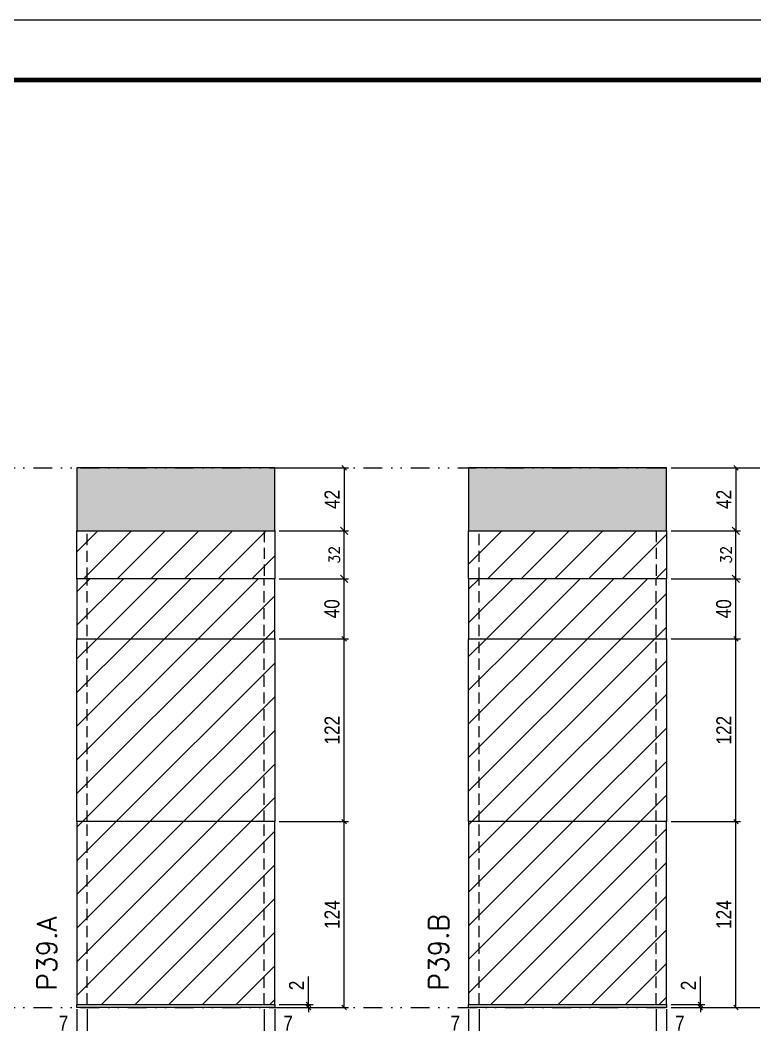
# Model space of a CAD drawing. Extents: x 2949 to 9203, y -16089 to 12527.
# Drawn here: x 5068 to 5558, y -778 to -108 of the extents above; entities that cross this region are included whole.
import ezdxf

# ---------------------------------------------------------------- set-up
doc = ezdxf.new("R2010")
doc.units = 0
for name, pattern in [('DASHED', [0.75, 0.5, -0.25]), ('DIVIDE2', [0.625, 0.25, -0.125, 0, -0.125, 0, -0.125]), ('HIDDEN', [0.375, 0.25, -0.125])]:
    doc.linetypes.add(name, pattern=pattern)
for name, color, linetype in [('COTA', 241, 'Continuous'), ('FUNDOS', 1, 'Continuous'), ('Nível', 160, 'Continuous'), ('Painéis', 200, 'Continuous'), ('Sarrafo de Pressão', 42, 'HIDDEN')]:
    doc.layers.add(name, color=color, linetype=linetype)
for name, color, linetype, lineweight in [('Folhas', 255, 'Continuous', 9), ('Hachura', 251, 'Continuous', 9), ('SARRAFO DE PRESSAO', 251, 'DASHED', 9), ('Texto Seção', 7, 'Continuous', 15)]:
    doc.layers.add(name, color=color, linetype=linetype, lineweight=lineweight)
doc.styles.add('COTA TECNICA', font='techl___.ttf', dxfattribs={"height": 10})
doc.styles.add('COTA TECNICA-50', font='techl___.ttf', dxfattribs={"height": 10})
doc.styles.add('REGUA-120', font='ROMANS.shx', dxfattribs={"height": 15})
doc.styles.add('ROMANS', font='romans.shx')
doc.dimstyles.new('COTA PAINEL-50', dxfattribs={"dimtxt": 10, "dimasz": 3, "dimexe": 3, "dimexo": 3, "dimgap": 3, "dimtad": 1, "dimdec": 1, "dimzin": 12, "dimdsep": 46, "dimtxsty": 'COTA TECNICA-50', "dimblk1": 'OBLIQUE', "dimblk2": 'OBLIQUE', "dimsah": 1, "dimcen": 0.9, "dimclrd": 4, "dimclre": 4, "dimclrt": 240, "dimadec": 1, "dimazin": 3, "dimtfac": 1, "dimtdec": 1, "dimtmove": 0, "dimatfit": 3, "dimfxl": 1, "dimtolj": 1, "dimtzin": 12, "dimarcsym": 0})
doc.dimstyles.new('Cota Paínel', dxfattribs={"dimtxt": 7, "dimasz": 5, "dimexe": 3, "dimexo": 3, "dimgap": 3, "dimtad": 1, "dimdec": 1, "dimzin": 12, "dimdsep": 46, "dimtxsty": 'ROMANS', "dimblk": 'ARCHTICK', "dimcen": 0, "dimclrd": 4, "dimclre": 4, "dimclrt": 1, "dimadec": 1, "dimazin": 3, "dimtfac": 1, "dimtdec": 1, "dimtmove": 0, "dimatfit": 3, "dimldrblk": 'OBLIQUE', "dimfxl": 1, "dimtolj": 1, "dimtzin": 12, "dimarcsym": 0})
doc.dimstyles.new('PAINEL', dxfattribs={"dimtxt": 10, "dimasz": 3, "dimexe": 3, "dimexo": 3, "dimgap": 3, "dimtad": 1, "dimdec": 1, "dimzin": 12, "dimdsep": 46, "dimtxsty": 'COTA TECNICA', "dimblk1": 'OBLIQUE', "dimblk2": 'OBLIQUE', "dimsah": 1, "dimcen": 0.9, "dimclrd": 4, "dimclre": 4, "dimclrt": 240, "dimadec": 1, "dimazin": 3, "dimtfac": 1, "dimtdec": 1, "dimtmove": 0, "dimatfit": 3, "dimfxl": 1, "dimtolj": 1, "dimtzin": 12, "dimarcsym": 0})
pattern_1 = [(45, (-127698.372, -33050.646), (-11.2253202, 11.2253202), [])]
pattern_2 = [(45, (-127753.025, -33050.646), (-11.2253202, 11.2253202), [])]

# ---------------------------------------------------------------- blocks, each defined once
blk = doc.blocks.new('9999999999')
at = {"layer": 'Folhas'}
blk.add_lwpolyline([(98138.98, 34190.21), (99623.98, 34190.21), (99623.98, 35240.21), (98138.98, 35240.21)], close=True, dxfattribs=at)
at = {"layer": 'Folhas', "color": 30, "const_width": 3}
blk.add_lwpolyline([(98213.98, 34230.21), (99583.98, 34230.21), (99583.98, 35200.21), (98213.98, 35200.21)], close=True, dxfattribs=at)
blk = doc.blocks.new('_Oblique')
at = {"color": 0, "linetype": 'ByBlock', "lineweight": -2}
blk.add_line((-0.5, -0.5), (0.5, 0.5), dxfattribs=at)
blk = doc.blocks.new('*D1596')
at = {"layer": 'COTA', "color": 4, "lineweight": -2, "transparency": 16777216}
for p, q in [((5105.49, -767.31), (5105.49, -821.48)), ((5237.49, -767.31), (5237.49, -821.48)), ((5105.49, -818.48), (5237.49, -818.48))]:
    blk.add_line(p, q, dxfattribs=at)
at = {"layer": 'Defpoints', "color": 0, "transparency": 16777216}
for p in [(5105.49, -764.31), (5237.49, -764.31), (5237.49, -818.48)]:
    blk.add_point(p, dxfattribs=at)
at = {"layer": 'COTA', "color": 4, "lineweight": -2, "transparency": 16777216, "xscale": 3, "yscale": 3, "zscale": 3, "rotation": 180}
blk.add_blockref('_Oblique', (5105.49, -818.48), dxfattribs=at)
at = {"layer": 'COTA', "color": 4, "lineweight": -2, "transparency": 16777216, "xscale": 3, "yscale": 3, "zscale": 3}
blk.add_blockref('_Oblique', (5237.49, -818.48), dxfattribs=at)
at = {"layer": 'COTA', "color": 240, "transparency": 16777216, "insert": (5171.49, -810.26), "char_height": 10, "attachment_point": 5, "style": 'COTA TECNICA'}
blk.add_mtext('\\A1;132', dxfattribs=at)
blk = doc.blocks.new('*D1597')
at = {"layer": 'COTA', "color": 4, "lineweight": -2, "transparency": 16777216}
for p, q in [((5240.49, -642.31), (5286.73, -642.31)), ((5283.73, -766.31), (5283.73, -642.31)), ((5240.49, -766.31), (5286.73, -766.31))]:
    blk.add_line(p, q, dxfattribs=at)
at = {"layer": 'Defpoints', "color": 0, "transparency": 16777216}
for p in [(5237.49, -642.31), (5283.73, -642.31), (5237.49, -766.31)]:
    blk.add_point(p, dxfattribs=at)
at = {"layer": 'COTA', "color": 4, "lineweight": -2, "transparency": 16777216, "xscale": 3, "yscale": 3, "zscale": 3}
for p, rotation in [((5283.73, -642.31), 90), ((5283.73, -766.31), 270)]:
    blk.add_blockref('_Oblique', p, dxfattribs=dict(at, rotation=rotation))
at = {"layer": 'COTA', "color": 240, "transparency": 16777216, "insert": (5275.65, -704.31), "char_height": 10, "attachment_point": 5, "rotation": 90, "style": 'COTA TECNICA-50'}
blk.add_mtext('\\A1;124', dxfattribs=at)
blk = doc.blocks.new('*D1598')
at = {"layer": 'COTA', "color": 4, "lineweight": -2, "transparency": 16777216}
for p, q in [((5260.01, -764.31), (5260.01, -745.51)), ((5240.49, -764.31), (5263.01, -764.31)), ((5240.49, -766.31), (5263.01, -766.31)), ((5260.01, -766.31), (5260.01, -764.31)), ((5260.01, -766.31), (5260.01, -769.31))]:
    blk.add_line(p, q, dxfattribs=at)
at = {"layer": 'Defpoints', "color": 0, "transparency": 16777216}
for p in [(5237.49, -764.31), (5237.49, -766.31), (5260.01, -766.31)]:
    blk.add_point(p, dxfattribs=at)
at = {"layer": 'COTA', "color": 4, "lineweight": -2, "transparency": 16777216, "xscale": 3, "yscale": 3, "zscale": 3}
for p, rotation in [((5260.01, -764.31), 270), ((5260.01, -766.31), 90)]:
    blk.add_blockref('_Oblique', p, dxfattribs=dict(at, rotation=rotation))
at = {"layer": 'COTA', "color": 240, "transparency": 16777216, "insert": (5252.01, -751.56), "char_height": 10, "attachment_point": 5, "rotation": 90, "style": 'COTA TECNICA-50'}
blk.add_mtext('\\A1;2', dxfattribs=at)
blk = doc.blocks.new('*D1599')
at = {"layer": 'COTA', "color": 4, "linetype": 'ByBlock', "lineweight": -2, "transparency": 16777216}
for p, q in [((5240.49, -520.31), (5286.73, -520.31)), ((5283.73, -642.31), (5283.73, -520.31)), ((5240.49, -642.31), (5286.73, -642.31))]:
    blk.add_line(p, q, dxfattribs=at)
at = {"layer": 'Defpoints', "color": 0, "linetype": 'ByBlock', "transparency": 16777216}
for p in [(5237.49, -520.31), (5283.73, -520.31), (5237.49, -642.31)]:
    blk.add_point(p, dxfattribs=at)
at = {"layer": 'COTA', "color": 4, "linetype": 'ByBlock', "lineweight": -2, "transparency": 16777216, "xscale": 3, "yscale": 3, "zscale": 3}
for p, rotation in [((5283.73, -520.31), 90), ((5283.73, -642.31), 270)]:
    blk.add_blockref('_Oblique', p, dxfattribs=dict(at, rotation=rotation))
at = {"layer": 'COTA', "color": 240, "linetype": 'ByBlock', "transparency": 16777216, "insert": (5275.67, -581.31), "char_height": 10, "attachment_point": 5, "rotation": 90, "style": 'COTA TECNICA'}
blk.add_mtext('\\A1;122', dxfattribs=at)
blk = doc.blocks.new('*D1600')
at = {"layer": 'COTA', "color": 4, "lineweight": -2, "transparency": 16777216}
for p, q in [((5105.49, -769.31), (5105.49, -787.82)), ((5112.49, -767.31), (5112.49, -787.82)), ((5105.49, -784.82), (5090.76, -784.82)), ((5112.49, -784.82), (5105.49, -784.82))]:
    blk.add_line(p, q, dxfattribs=at)
at = {"layer": 'Defpoints', "color": 0, "transparency": 16777216}
for p in [(5105.49, -766.31), (5112.49, -764.31), (5105.49, -784.82)]:
    blk.add_point(p, dxfattribs=at)
at = {"layer": 'COTA', "color": 4, "lineweight": -2, "transparency": 16777216, "xscale": 3, "yscale": 3, "zscale": 3, "rotation": 180}
blk.add_blockref('_Oblique', (5105.49, -784.82), dxfattribs=at)
at = {"layer": 'COTA', "color": 4, "lineweight": -2, "transparency": 16777216, "xscale": 3, "yscale": 3, "zscale": 3}
blk.add_blockref('_Oblique', (5112.49, -784.82), dxfattribs=at)
at = {"layer": 'COTA', "color": 240, "transparency": 16777216, "insert": (5096.62, -776.75), "char_height": 10, "attachment_point": 5, "style": 'COTA TECNICA-50'}
blk.add_mtext('\\A1;7', dxfattribs=at)
blk = doc.blocks.new('*D1601')
at = {"layer": 'COTA', "color": 4, "lineweight": -2, "transparency": 16777216}
for p, q in [((5230.49, -767.31), (5230.49, -787.82)), ((5237.49, -769.31), (5237.49, -787.82)), ((5230.49, -784.82), (5237.49, -784.82)), ((5237.49, -784.82), (5252.22, -784.82))]:
    blk.add_line(p, q, dxfattribs=at)
at = {"layer": 'Defpoints', "color": 0, "transparency": 16777216}
for p in [(5230.49, -764.31), (5237.49, -766.31), (5237.49, -784.82)]:
    blk.add_point(p, dxfattribs=at)
at = {"layer": 'COTA', "color": 4, "lineweight": -2, "transparency": 16777216, "xscale": 3, "yscale": 3, "zscale": 3, "rotation": 180}
blk.add_blockref('_Oblique', (5230.49, -784.82), dxfattribs=at)
at = {"layer": 'COTA', "color": 4, "lineweight": -2, "transparency": 16777216, "xscale": 3, "yscale": 3, "zscale": 3}
blk.add_blockref('_Oblique', (5237.49, -784.82), dxfattribs=at)
at = {"layer": 'COTA', "color": 240, "transparency": 16777216, "insert": (5246.35, -776.75), "char_height": 10, "attachment_point": 5, "style": 'COTA TECNICA-50'}
blk.add_mtext('\\A1;7', dxfattribs=at)
blk = doc.blocks.new('*D1621')
at = {"layer": 'Defpoints', "color": 0, "linetype": 'ByBlock', "transparency": 16777216}
for p in [(5237.49, -480.31), (5283.73, -480.31), (5237.49, -520.31)]:
    blk.add_point(p, dxfattribs=at)
at = {"layer": 'FUNDOS', "color": 4, "linetype": 'ByBlock', "lineweight": -2, "transparency": 16777216}
for p, q in [((5240.49, -480.31), (5286.73, -480.31)), ((5283.73, -520.31), (5283.73, -480.31)), ((5240.49, -520.31), (5286.73, -520.31))]:
    blk.add_line(p, q, dxfattribs=at)
at = {"layer": 'FUNDOS', "color": 4, "linetype": 'ByBlock', "lineweight": -2, "transparency": 16777216, "xscale": 3, "yscale": 3, "zscale": 3}
for p, rotation in [((5283.73, -480.31), 90), ((5283.73, -520.31), 270)]:
    blk.add_blockref('_Oblique', p, dxfattribs=dict(at, rotation=rotation))
at = {"layer": 'FUNDOS', "color": 240, "linetype": 'ByBlock', "transparency": 16777216, "insert": (5275.62, -500.31), "char_height": 10, "attachment_point": 5, "rotation": 90, "style": 'COTA TECNICA'}
blk.add_mtext('\\A1;40', dxfattribs=at)
blk = doc.blocks.new('*D1602')
at = {"layer": 'COTA', "color": 4, "lineweight": -2, "transparency": 16777216}
for p, q in [((5366.71, -767.31), (5366.71, -821.48)), ((5498.71, -767.31), (5498.71, -821.48)), ((5366.71, -818.48), (5498.71, -818.48))]:
    blk.add_line(p, q, dxfattribs=at)
at = {"layer": 'Defpoints', "color": 0, "transparency": 16777216}
for p in [(5366.71, -764.31), (5498.71, -764.31), (5498.71, -818.48)]:
    blk.add_point(p, dxfattribs=at)
at = {"layer": 'COTA', "color": 4, "lineweight": -2, "transparency": 16777216, "xscale": 3, "yscale": 3, "zscale": 3, "rotation": 180}
blk.add_blockref('_Oblique', (5366.71, -818.48), dxfattribs=at)
at = {"layer": 'COTA', "color": 4, "lineweight": -2, "transparency": 16777216, "xscale": 3, "yscale": 3, "zscale": 3}
blk.add_blockref('_Oblique', (5498.71, -818.48), dxfattribs=at)
at = {"layer": 'COTA', "color": 240, "transparency": 16777216, "insert": (5432.71, -810.26), "char_height": 10, "attachment_point": 5, "style": 'COTA TECNICA'}
blk.add_mtext('\\A1;132', dxfattribs=at)
blk = doc.blocks.new('*D1603')
at = {"layer": 'COTA', "color": 4, "lineweight": -2, "transparency": 16777216}
for p, q in [((5501.71, -642.31), (5547.95, -642.31)), ((5544.95, -766.31), (5544.95, -642.31)), ((5501.71, -766.31), (5547.95, -766.31))]:
    blk.add_line(p, q, dxfattribs=at)
at = {"layer": 'Defpoints', "color": 0, "transparency": 16777216}
for p in [(5498.71, -642.31), (5544.95, -642.31), (5498.71, -766.31)]:
    blk.add_point(p, dxfattribs=at)
at = {"layer": 'COTA', "color": 4, "lineweight": -2, "transparency": 16777216, "xscale": 3, "yscale": 3, "zscale": 3}
for p, rotation in [((5544.95, -642.31), 90), ((5544.95, -766.31), 270)]:
    blk.add_blockref('_Oblique', p, dxfattribs=dict(at, rotation=rotation))
at = {"layer": 'COTA', "color": 240, "transparency": 16777216, "insert": (5536.87, -704.31), "char_height": 10, "attachment_point": 5, "rotation": 90, "style": 'COTA TECNICA-50'}
blk.add_mtext('\\A1;124', dxfattribs=at)
blk = doc.blocks.new('*D1604')
at = {"layer": 'COTA', "color": 4, "lineweight": -2, "transparency": 16777216}
for p, q in [((5521.23, -764.31), (5521.23, -745.51)), ((5501.71, -764.31), (5524.23, -764.31)), ((5501.71, -766.31), (5524.23, -766.31)), ((5521.23, -766.31), (5521.23, -764.31)), ((5521.23, -766.31), (5521.23, -769.31))]:
    blk.add_line(p, q, dxfattribs=at)
at = {"layer": 'Defpoints', "color": 0, "transparency": 16777216}
for p in [(5498.71, -764.31), (5498.71, -766.31), (5521.23, -766.31)]:
    blk.add_point(p, dxfattribs=at)
at = {"layer": 'COTA', "color": 4, "lineweight": -2, "transparency": 16777216, "xscale": 3, "yscale": 3, "zscale": 3}
for p, rotation in [((5521.23, -764.31), 270), ((5521.23, -766.31), 90)]:
    blk.add_blockref('_Oblique', p, dxfattribs=dict(at, rotation=rotation))
at = {"layer": 'COTA', "color": 240, "transparency": 16777216, "insert": (5513.23, -751.56), "char_height": 10, "attachment_point": 5, "rotation": 90, "style": 'COTA TECNICA-50'}
blk.add_mtext('\\A1;2', dxfattribs=at)
blk = doc.blocks.new('*D1605')
at = {"layer": 'COTA', "color": 4, "linetype": 'ByBlock', "lineweight": -2, "transparency": 16777216}
for p, q in [((5501.71, -520.31), (5547.95, -520.31)), ((5544.95, -642.31), (5544.95, -520.31)), ((5501.71, -642.31), (5547.95, -642.31))]:
    blk.add_line(p, q, dxfattribs=at)
at = {"layer": 'Defpoints', "color": 0, "linetype": 'ByBlock', "transparency": 16777216}
for p in [(5498.71, -520.31), (5544.95, -520.31), (5498.71, -642.31)]:
    blk.add_point(p, dxfattribs=at)
at = {"layer": 'COTA', "color": 4, "linetype": 'ByBlock', "lineweight": -2, "transparency": 16777216, "xscale": 3, "yscale": 3, "zscale": 3}
for p, rotation in [((5544.95, -520.31), 90), ((5544.95, -642.31), 270)]:
    blk.add_blockref('_Oblique', p, dxfattribs=dict(at, rotation=rotation))
at = {"layer": 'COTA', "color": 240, "linetype": 'ByBlock', "transparency": 16777216, "insert": (5536.89, -581.31), "char_height": 10, "attachment_point": 5, "rotation": 90, "style": 'COTA TECNICA'}
blk.add_mtext('\\A1;122', dxfattribs=at)
blk = doc.blocks.new('*D1606')
at = {"layer": 'COTA', "color": 4, "lineweight": -2, "transparency": 16777216}
for p, q in [((5366.71, -769.31), (5366.71, -787.82)), ((5373.71, -767.31), (5373.71, -787.82)), ((5366.71, -784.82), (5351.98, -784.82)), ((5373.71, -784.82), (5366.71, -784.82))]:
    blk.add_line(p, q, dxfattribs=at)
at = {"layer": 'Defpoints', "color": 0, "transparency": 16777216}
for p in [(5366.71, -766.31), (5373.71, -764.31), (5366.71, -784.82)]:
    blk.add_point(p, dxfattribs=at)
at = {"layer": 'COTA', "color": 4, "lineweight": -2, "transparency": 16777216, "xscale": 3, "yscale": 3, "zscale": 3, "rotation": 180}
blk.add_blockref('_Oblique', (5366.71, -784.82), dxfattribs=at)
at = {"layer": 'COTA', "color": 4, "lineweight": -2, "transparency": 16777216, "xscale": 3, "yscale": 3, "zscale": 3}
blk.add_blockref('_Oblique', (5373.71, -784.82), dxfattribs=at)
at = {"layer": 'COTA', "color": 240, "transparency": 16777216, "insert": (5357.84, -776.75), "char_height": 10, "attachment_point": 5, "style": 'COTA TECNICA-50'}
blk.add_mtext('\\A1;7', dxfattribs=at)
blk = doc.blocks.new('*D1607')
at = {"layer": 'COTA', "color": 4, "lineweight": -2, "transparency": 16777216}
for p, q in [((5491.71, -767.31), (5491.71, -787.82)), ((5498.71, -769.31), (5498.71, -787.82)), ((5491.71, -784.82), (5498.71, -784.82)), ((5498.71, -784.82), (5513.44, -784.82))]:
    blk.add_line(p, q, dxfattribs=at)
at = {"layer": 'Defpoints', "color": 0, "transparency": 16777216}
for p in [(5491.71, -764.31), (5498.71, -766.31), (5498.71, -784.82)]:
    blk.add_point(p, dxfattribs=at)
at = {"layer": 'COTA', "color": 4, "lineweight": -2, "transparency": 16777216, "xscale": 3, "yscale": 3, "zscale": 3, "rotation": 180}
blk.add_blockref('_Oblique', (5491.71, -784.82), dxfattribs=at)
at = {"layer": 'COTA', "color": 4, "lineweight": -2, "transparency": 16777216, "xscale": 3, "yscale": 3, "zscale": 3}
blk.add_blockref('_Oblique', (5498.71, -784.82), dxfattribs=at)
at = {"layer": 'COTA', "color": 240, "transparency": 16777216, "insert": (5507.57, -776.75), "char_height": 10, "attachment_point": 5, "style": 'COTA TECNICA-50'}
blk.add_mtext('\\A1;7', dxfattribs=at)
blk = doc.blocks.new('*D1622')
at = {"layer": 'Defpoints', "color": 0, "linetype": 'ByBlock', "transparency": 16777216}
for p in [(5498.71, -480.31), (5544.95, -480.31), (5498.71, -520.31)]:
    blk.add_point(p, dxfattribs=at)
at = {"layer": 'FUNDOS', "color": 4, "linetype": 'ByBlock', "lineweight": -2, "transparency": 16777216}
for p, q in [((5501.71, -480.31), (5547.95, -480.31)), ((5544.95, -520.31), (5544.95, -480.31)), ((5501.71, -520.31), (5547.95, -520.31))]:
    blk.add_line(p, q, dxfattribs=at)
at = {"layer": 'FUNDOS', "color": 4, "linetype": 'ByBlock', "lineweight": -2, "transparency": 16777216, "xscale": 3, "yscale": 3, "zscale": 3}
for p, rotation in [((5544.95, -480.31), 90), ((5544.95, -520.31), 270)]:
    blk.add_blockref('_Oblique', p, dxfattribs=dict(at, rotation=rotation))
at = {"layer": 'FUNDOS', "color": 240, "linetype": 'ByBlock', "transparency": 16777216, "insert": (5536.84, -500.31), "char_height": 10, "attachment_point": 5, "rotation": 90, "style": 'COTA TECNICA'}
blk.add_mtext('\\A1;40', dxfattribs=at)
blk = doc.blocks.new('_ArchTick')
at = {"color": 0, "linetype": 'ByBlock', "const_width": 0.15}
blk.add_lwpolyline([(-0.5, -0.5), (0.5, 0.5)], dxfattribs=at)
blk = doc.blocks.new('*D1608')
at = {"layer": 'COTA', "color": 4, "lineweight": -2, "transparency": 16777216}
for p, q in [((5240.49, -448.31), (5286.73, -448.31)), ((5283.73, -480.31), (5283.73, -448.31)), ((5240.49, -480.31), (5286.73, -480.31))]:
    blk.add_line(p, q, dxfattribs=at)
at = {"layer": 'Defpoints', "color": 0, "transparency": 16777216}
for p in [(5237.49, -448.31), (5283.73, -448.31), (5237.49, -480.31)]:
    blk.add_point(p, dxfattribs=at)
at = {"layer": 'COTA', "color": 4, "lineweight": -2, "transparency": 16777216, "xscale": 5, "yscale": 5, "zscale": 5}
for p, rotation in [((5283.73, -448.31), 90), ((5283.73, -480.31), 270)]:
    blk.add_blockref('_ArchTick', p, dxfattribs=dict(at, rotation=rotation))
at = {"layer": 'COTA', "color": 1, "transparency": 16777216, "insert": (5277.23, -464.31), "char_height": 7, "attachment_point": 5, "rotation": 90, "style": 'ROMANS'}
blk.add_mtext('\\A1;32', dxfattribs=at)
blk = doc.blocks.new('*D1609')
at = {"layer": 'COTA', "color": 4, "lineweight": -2, "transparency": 16777216}
for p, q in [((5501.71, -448.31), (5547.95, -448.31)), ((5544.95, -480.31), (5544.95, -448.31)), ((5501.71, -480.31), (5547.95, -480.31))]:
    blk.add_line(p, q, dxfattribs=at)
at = {"layer": 'Defpoints', "color": 0, "transparency": 16777216}
for p in [(5498.71, -448.31), (5544.95, -448.31), (5498.71, -480.31)]:
    blk.add_point(p, dxfattribs=at)
at = {"layer": 'COTA', "color": 4, "lineweight": -2, "transparency": 16777216, "xscale": 5, "yscale": 5, "zscale": 5}
for p, rotation in [((5544.95, -448.31), 90), ((5544.95, -480.31), 270)]:
    blk.add_blockref('_ArchTick', p, dxfattribs=dict(at, rotation=rotation))
at = {"layer": 'COTA', "color": 1, "transparency": 16777216, "insert": (5538.45, -464.31), "char_height": 7, "attachment_point": 5, "rotation": 90, "style": 'ROMANS'}
blk.add_mtext('\\A1;32', dxfattribs=at)
blk = doc.blocks.new('*D3159')
at = {"layer": 'COTA', "color": 4, "lineweight": -2, "transparency": 16777216}
for p, q in [((5240.49, -406.31), (5286.73, -406.31)), ((5283.73, -406.31), (5283.73, -448.31)), ((5240.49, -448.31), (5286.73, -448.31))]:
    blk.add_line(p, q, dxfattribs=at)
at = {"layer": 'Defpoints', "color": 0, "transparency": 16777216}
for p in [(5237.49, -406.31), (5237.49, -448.31), (5283.73, -448.31)]:
    blk.add_point(p, dxfattribs=at)
at = {"layer": 'COTA', "color": 4, "lineweight": -2, "transparency": 16777216, "xscale": 3, "yscale": 3, "zscale": 3}
for p, rotation in [((5283.73, -406.31), 90), ((5283.73, -448.31), 270)]:
    blk.add_blockref('_Oblique', p, dxfattribs=dict(at, rotation=rotation))
at = {"layer": 'COTA', "color": 240, "transparency": 16777216, "insert": (5275.65, -427.31), "char_height": 10, "attachment_point": 5, "rotation": 90, "style": 'COTA TECNICA-50'}
blk.add_mtext('\\A1;42', dxfattribs=at)
blk = doc.blocks.new('*D3162')
at = {"layer": 'COTA', "color": 4, "lineweight": -2, "transparency": 16777216}
for p, q in [((5501.71, -406.31), (5547.95, -406.31)), ((5544.95, -406.31), (5544.95, -448.31)), ((5501.71, -448.31), (5547.95, -448.31))]:
    blk.add_line(p, q, dxfattribs=at)
at = {"layer": 'Defpoints', "color": 0, "transparency": 16777216}
for p in [(5498.71, -406.31), (5498.71, -448.31), (5544.95, -448.31)]:
    blk.add_point(p, dxfattribs=at)
at = {"layer": 'COTA', "color": 4, "lineweight": -2, "transparency": 16777216, "xscale": 3, "yscale": 3, "zscale": 3}
for p, rotation in [((5544.95, -406.31), 90), ((5544.95, -448.31), 270)]:
    blk.add_blockref('_Oblique', p, dxfattribs=dict(at, rotation=rotation))
at = {"layer": 'COTA', "color": 240, "transparency": 16777216, "insert": (5536.87, -427.31), "char_height": 10, "attachment_point": 5, "rotation": 90, "style": 'COTA TECNICA-50'}
blk.add_mtext('\\A1;42', dxfattribs=at)

msp = doc.modelspace()

# ---------------------------------------------------------------- hatches: boundary and pattern name
at = {"layer": 'COTA', "linetype": 'ByBlock'}
h = msp.add_hatch(dxfattribs=at)
h.set_pattern_fill('AR-CONC', color=256, scale=0.03)
h.set_pattern_definition([(50, (0, -2), (5.46554, -0.4781726), [0.5715, -6.2865]), (355, (0, -2), (-1.0573026, 5.7317054), [0.4572, -5.0292175]), (100.45144, (0.4555, -2.04), (4.4082374, 5.2535326), [0.4857, -5.3427073]), (46.1842, (0, -0.476), (8.132371, -1.26127), [0.85725, -9.42975]), (96.63556, (0.678, -0.581), (7.122124, 7.422784), [0.728551, -8.014068]), (351.18415, (0, -0.476), (7.122124, 7.422784), [0.685799, -7.543792]), (21, (0.762, -0.857), (4.5484317, -3.067956), [0.5715, -6.2865]), (326, (0.762, -0.857), (1.854061, 5.525639), [0.4572, -5.0292]), (71.45144, (1.141, -1.1127), (6.4024926, 2.457683), [0.4857, -5.342698]), (37.5, (0, -2), (0.0926581, 2.5366512), [0, -4.96824, 0, -5.1054, 0, -5.04825]), (7.5, (0, -2), (2.0045899, 3.0054172), [0, -2.91084, 0, -4.85394, 0, -1.92405]), (327.5, (-1.6993, -2), (4.06771786, -0.1718623), [0, -1.905, 0, -5.9436, 0, -7.8867]), (317.5, (-2.4613, -2), (4.4438754, 0.7627947), [0, -2.4765, 0, -3.94716, 0, -5.6007])])
h.paths.add_polyline_path([(5237.49, -448.31), (5237.49, -406.31), (5105.49, -406.31), (5105.49, -448.31)])
h = msp.add_hatch(dxfattribs=at)
h.set_pattern_fill('AR-CONC', color=256, scale=0.03)
h.set_pattern_definition([(50, (261.2186, -2), (5.46554, -0.4781726), [0.5715, -6.2865]), (355, (261.2186, -2), (-1.0573026, 5.7317054), [0.4572, -5.0292175]), (100.45144, (261.674, -2.04), (4.4082374, 5.2535326), [0.4857, -5.3427073]), (46.1842, (261.2186, -0.476), (8.132371, -1.26127), [0.85725, -9.42975]), (96.63556, (261.896, -0.581), (7.122124, 7.422784), [0.728551, -8.014068]), (351.18415, (261.219, -0.476), (7.122124, 7.422784), [0.685799, -7.543792]), (21, (261.9806, -0.857), (4.5484317, -3.067956), [0.5715, -6.2865]), (326, (261.9806, -0.857), (1.854061, 5.525639), [0.4572, -5.0292]), (71.45144, (262.3597, -1.1127), (6.4024926, 2.457683), [0.4857, -5.342698]), (37.5, (261.2186, -2), (0.0926581, 2.5366512), [0, -4.96824, 0, -5.1054, 0, -5.04825]), (7.5, (261.2186, -2), (2.0045899, 3.0054172), [0, -2.91084, 0, -4.85394, 0, -1.92405]), (327.5, (259.5194, -2), (4.06771786, -0.1718623), [0, -1.905, 0, -5.9436, 0, -7.8867]), (317.5, (258.7574, -2), (4.4438754, 0.7627947), [0, -2.4765, 0, -3.94716, 0, -5.6007])])
h.paths.add_polyline_path([(5498.71, -448.31), (5498.71, -406.31), (5366.71, -406.31), (5366.71, -448.31)])
at = {"layer": 'Hachura'}
h = msp.add_hatch(dxfattribs=at)
h.set_pattern_fill('ANSI31', color=256, scale=5)
h.paths.add_polyline_path([(5237.49, -448.31), (5105.49, -448.31), (5105.49, -480.31), (5237.49, -480.31)])
h = msp.add_hatch(dxfattribs=at)
h.set_pattern_fill('ANSI31', color=256, scale=5)
h.paths.add_polyline_path([(5498.71, -448.31), (5366.71, -448.31), (5366.71, -480.31), (5498.71, -480.31)])
at = {"layer": 'Hachura', "linetype": 'ByBlock'}
h = msp.add_hatch(dxfattribs=at)
h.set_pattern_fill('ANSI31', color=256, scale=5)
h.set_pattern_definition(pattern_1)
h.paths.add_polyline_path([(5237.49, -520.31), (5237.49, -480.31), (5105.49, -480.31), (5105.49, -520.31)])
h = msp.add_hatch(dxfattribs=at)
h.set_pattern_fill('ANSI31', color=256, scale=5)
h.set_pattern_definition(pattern_2)
h.paths.add_polyline_path([(5366.71, -480.31), (5366.71, -520.31), (5498.71, -520.31), (5498.71, -480.31)])
h = msp.add_hatch(dxfattribs=at)
h.set_pattern_fill('ANSI31', color=256, scale=5)
h.set_pattern_definition(pattern_1)
h.paths.add_polyline_path([(5237.49, -520.31), (5105.49, -520.31), (5105.49, -642.31), (5237.49, -642.31)])
h = msp.add_hatch(dxfattribs=at)
h.set_pattern_fill('ANSI31', color=256, scale=5)
h.set_pattern_definition(pattern_2)
h.paths.add_polyline_path([(5498.71, -642.31), (5498.71, -520.31), (5366.71, -520.31), (5366.71, -642.31)])
h = msp.add_hatch(dxfattribs=at)
h.set_pattern_fill('ANSI31', color=256, scale=5)
h.set_pattern_definition(pattern_1)
h.paths.add_polyline_path([(5237.49, -642.31), (5105.49, -642.31), (5105.49, -764.31), (5237.49, -764.31)])
h = msp.add_hatch(dxfattribs=at)
h.set_pattern_fill('ANSI31', color=256, scale=5)
h.set_pattern_definition(pattern_2)
h.paths.add_polyline_path([(5498.71, -642.31), (5366.71, -642.31), (5366.71, -764.31), (5498.71, -764.31)])

# ---------------------------------------------------------------- linework, layer by layer
at = {"layer": 'COTA', "linetype": 'ByBlock'}
for points in [[(5105.49, -448.31), (5237.49, -448.31), (5237.49, -406.31), (5105.49, -406.31)], [(5366.71, -448.31), (5498.71, -448.31), (5498.71, -406.31), (5366.71, -406.31)]]:
    msp.add_lwpolyline(points, close=True, dxfattribs=at)
at = {"layer": 'Nível', "color": 4, "linetype": 'DIVIDE2', "ltscale": 50}
for p, q in [((4982.19, -406.31), (5992.53, -406.31)), ((4982.19, -766.31), (5992.53, -766.31))]:
    msp.add_line(p, q, dxfattribs=at)
at = {"layer": 'Painéis'}
for p, q in [((5105.49, -448.31), (5237.49, -448.31)), ((5105.49, -480.31), (5105.49, -448.31)), ((5237.49, -448.31), (5237.49, -480.31)), ((5366.71, -448.31), (5498.71, -448.31)), ((5366.71, -480.31), (5366.71, -448.31)), ((5366.71, -448.31), (5498.71, -448.31)), ((5498.71, -448.31), (5498.71, -480.31))]:
    msp.add_line(p, q, dxfattribs=at)
for points in [[(5105.49, -520.31), (5237.49, -520.31), (5237.49, -480.31), (5105.49, -480.31)], [(5366.71, -520.31), (5498.71, -520.31), (5498.71, -480.31), (5366.71, -480.31)], [(5237.49, -642.31), (5105.49, -642.31), (5105.49, -520.31), (5237.49, -520.31)], [(5498.71, -642.31), (5366.71, -642.31), (5366.71, -520.31), (5498.71, -520.31)], [(5105.49, -764.31), (5237.49, -764.31), (5237.49, -642.31), (5105.49, -642.31)], [(5366.71, -764.31), (5498.71, -764.31), (5498.71, -642.31), (5366.71, -642.31)], [(5105.49, -764.31), (5237.49, -764.31), (5237.49, -766.31), (5105.49, -766.31)], [(5366.71, -764.31), (5498.71, -764.31), (5498.71, -766.31), (5366.71, -766.31)]]:
    msp.add_lwpolyline(points, close=True, dxfattribs=at)
at = {"layer": 'Sarrafo de Pressão', "ltscale": 30}
for p, q in [((5112.49, -480.31), (5112.49, -448.31)), ((5230.49, -448.31), (5230.49, -480.31)), ((5373.71, -480.31), (5373.71, -448.31)), ((5491.71, -448.31), (5491.71, -480.31)), ((5112.49, -642.31), (5112.49, -480.31)), ((5230.49, -642.31), (5230.49, -480.31)), ((5373.71, -642.31), (5373.71, -480.31)), ((5491.71, -642.31), (5491.71, -480.31)), ((5112.49, -764.31), (5112.49, -642.31)), ((5230.49, -764.31), (5230.49, -642.31)), ((5373.71, -764.31), (5373.71, -642.31)), ((5491.71, -764.31), (5491.71, -642.31))]:
    msp.add_line(p, q, dxfattribs=at)

# ---------------------------------------------------------------- block references
at = {"layer": 'SARRAFO DE PRESSAO', "color": 6, "linetype": 'ByBlock'}
msp.add_blockref('9999999999', (-93591.44, -35347.8), dxfattribs=at)

# ---------------------------------------------------------------- texts
at = {"layer": 'Texto Seção', "char_height": 13, "width": 285.3299, "attachment_point": 7, "rotation": 90, "style": 'REGUA-120'}
for s, insert in [('P39.A', (5092.02, -755.06)), ('P39.B', (5353.24, -755.06))]:
    msp.add_mtext(s, dxfattribs=dict(at, insert=insert))

# ---------------------------------------------------------------- dimensions: what is measured, and where the dimension line sits
at = {"layer": 'COTA'}
for base, p1, p2, angle, dimstyle, picture, middle in [((5283.73, -448.31), (5237.49, -406.31), (5237.49, -448.31), 90, 'COTA PAINEL-50', '*D3159', (5275.65, -427.31)), ((5544.95, -448.31), (5498.71, -406.31), (5498.71, -448.31), 90, 'COTA PAINEL-50', '*D3162', (5536.87, -427.31)), ((5283.73, -448.31), (5237.49, -480.31), (5237.49, -448.31), 90, 'Cota Paínel', '*D1608', (5277.23, -464.31)), ((5544.95, -448.31), (5498.71, -480.31), (5498.71, -448.31), 90, 'Cota Paínel', '*D1609', (5538.45, -464.31)), ((5283.73, -642.31), (5237.49, -766.31), (5237.49, -642.31), 90, 'COTA PAINEL-50', '*D1597', (5275.65, -704.31)), ((5544.95, -642.31), (5498.71, -766.31), (5498.71, -642.31), 90, 'COTA PAINEL-50', '*D1603', (5536.87, -704.31)), ((5105.49, -784.82), (5112.49, -764.31), (5105.49, -766.31), 180, 'COTA PAINEL-50', '*D1600', (5096.62, -776.75)), ((5366.71, -784.82), (5373.71, -764.31), (5366.71, -766.31), 180, 'COTA PAINEL-50', '*D1606', (5357.84, -776.75))]:
    dim = msp.add_linear_dim(base=base, p1=p1, p2=p2, angle=angle, dimstyle=dimstyle, dxfattribs=at)
    dim.commit()
    dim.dimension.update_dxf_attribs({"geometry": picture, "text_midpoint": middle})
at = {"layer": 'COTA', "linetype": 'ByBlock'}
for base, p1, p2, picture, middle in [((5283.73, -520.31), (5237.49, -642.31), (5237.49, -520.31), '*D1599', (5275.67, -581.31)), ((5544.95, -520.31), (5498.71, -642.31), (5498.71, -520.31), '*D1605', (5536.89, -581.31))]:
    dim = msp.add_linear_dim(base=base, p1=p1, p2=p2, angle=90, dimstyle='PAINEL', dxfattribs=at)
    dim.commit()
    dim.dimension.update_dxf_attribs({"geometry": picture, "text_midpoint": middle})
at = {"layer": 'COTA'}
for base, p1, p2, picture, middle in [((5260.01, -766.31), (5237.49, -764.31), (5237.49, -766.31), '*D1598', (5260.01, -751.56)), ((5521.23, -766.31), (5498.71, -764.31), (5498.71, -766.31), '*D1604', (5521.23, -751.56))]:
    dim = msp.add_linear_dim(base=base, p1=p1, p2=p2, angle=90, dimstyle='COTA PAINEL-50', dxfattribs=at)
    dim.commit()
    dim.dimension.update_dxf_attribs({"geometry": picture, "text_midpoint": middle, "dimtype": 160})
for base, p1, p2, picture, middle in [((5237.49, -818.48), (5105.49, -764.31), (5237.49, -764.31), '*D1596', (5171.49, -810.26)), ((5498.71, -818.48), (5366.71, -764.31), (5498.71, -764.31), '*D1602', (5432.71, -810.26))]:
    dim = msp.add_linear_dim(base=base, p1=p1, p2=p2, dimstyle='PAINEL', override={"dimarcsym": 2}, dxfattribs=at)
    dim.commit()
    dim.dimension.update_dxf_attribs({"geometry": picture, "text_midpoint": middle})
for base, p1, p2, picture, middle in [((5237.49, -784.82), (5230.49, -764.31), (5237.49, -766.31), '*D1601', (5246.35, -776.75)), ((5498.71, -784.82), (5491.71, -764.31), (5498.71, -766.31), '*D1607', (5507.57, -776.75))]:
    dim = msp.add_linear_dim(base=base, p1=p1, p2=p2, dimstyle='COTA PAINEL-50', dxfattribs=at)
    dim.commit()
    dim.dimension.update_dxf_attribs({"geometry": picture, "text_midpoint": middle})
at = {"layer": 'FUNDOS', "linetype": 'ByBlock'}
for base, p1, p2, picture, middle in [((5283.73, -480.31), (5237.49, -520.31), (5237.49, -480.31), '*D1621', (5275.62, -500.31)), ((5544.95, -480.31), (5498.71, -520.31), (5498.71, -480.31), '*D1622', (5536.84, -500.31))]:
    dim = msp.add_linear_dim(base=base, p1=p1, p2=p2, angle=90, dimstyle='PAINEL', dxfattribs=at)
    dim.commit()
    dim.dimension.update_dxf_attribs({"geometry": picture, "text_midpoint": middle})

doc.saveas('drawing.dxf')
